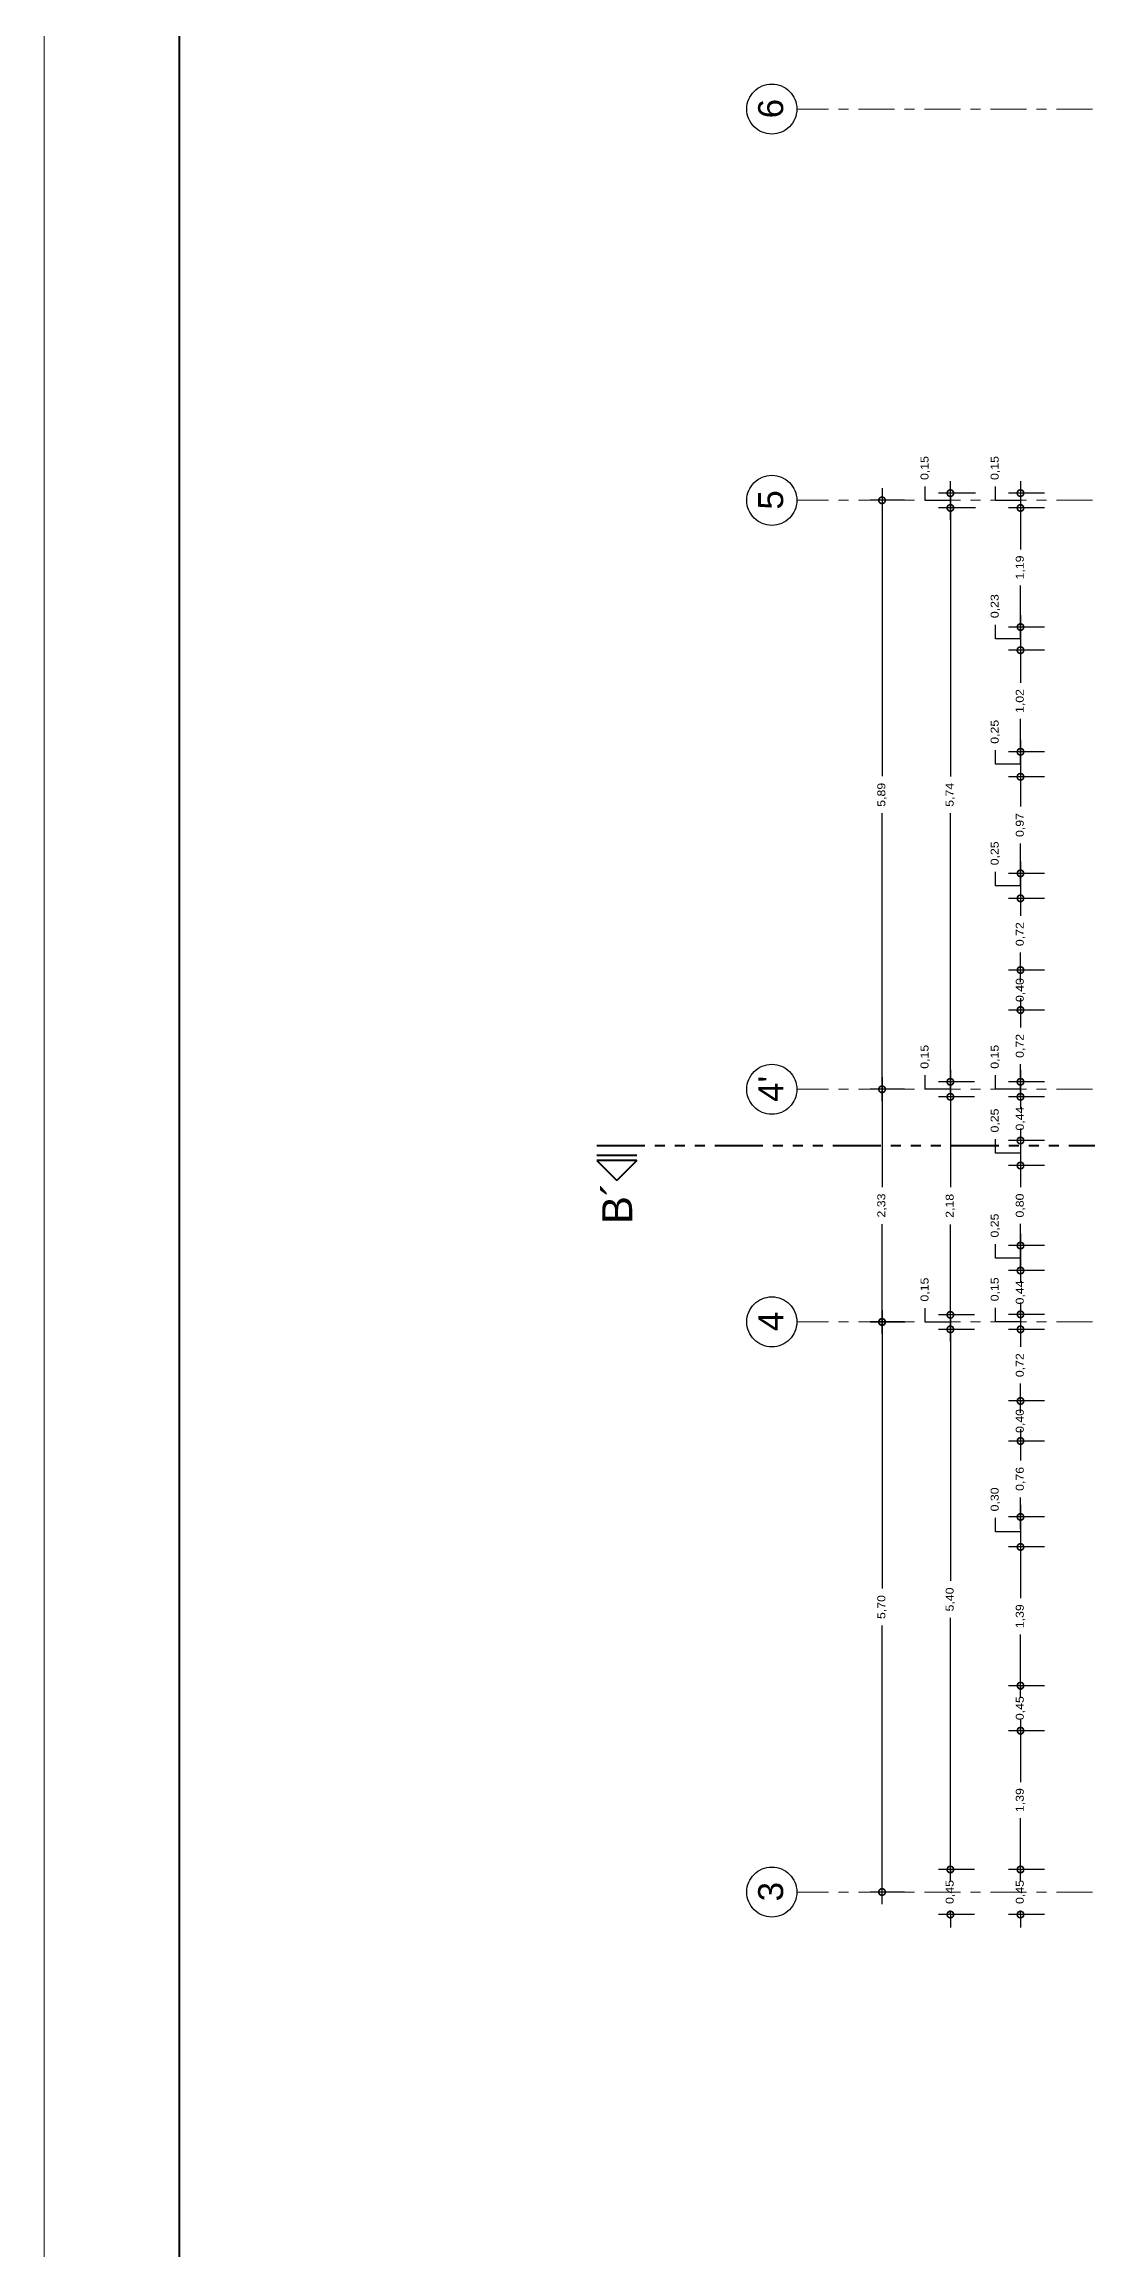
# Model space of a CAD drawing. Header units: millimetres. Extents: x -1459 to -1413, y -119 to 301.
# Drawn here: x -1459.03 to -1448.6, y 44.91 to 66.95 of the extents above; entities that cross this region are included whole.
import ezdxf

# ---------------------------------------------------------------- set-up
doc = ezdxf.new("R2010")
doc.units = ezdxf.units.MM
doc.linetypes.add('ACAD_ISO06W100', pattern=[36, 24, -3, 0, -3, 0, -3, 0, -3])
doc.linetypes.add('ACAD_ISO10W100', pattern=[18, 12, -3, 0, -3])
doc.layers.get('0').update_dxf_attribs({"lineweight": 0})
doc.layers.get('Defpoints').update_dxf_attribs({"lineweight": 5})
for name, color, linetype, lineweight in [('CORTE PLUMA 5', 5, 'Continuous', 40), ('COTAS', 190, 'Continuous', 9), ('EJES', 2, 'ACAD_ISO10W100', 13), ('ROTULO', 7, 'Continuous', 5)]:
    doc.layers.add(name, color=color, linetype=linetype, lineweight=lineweight)
doc.styles.add('ARIAL DERECHO', font='arial.ttf', dxfattribs={"width": 1.1})
doc.styles.add('arial normal', font='arial.ttf', dxfattribs={"height": 0.25})
doc.dimstyles.new('COTAS 50 OK', dxfattribs={"dimtxt": 0.08, "dimasz": 0.13, "dimexe": 0.12, "dimexo": 0.2, "dimgap": 0.07, "dimtad": 0, "dimtih": 1, "dimtoh": 1, "dimzin": 0, "dimtxsty": 'ARIAL DERECHO', "dimblk": 'DOTSMALL', "dimcen": 0.15, "dimdle": 0.12, "dimadec": 0, "dimazin": 0, "dimtfac": 1, "dimtmove": 1, "dimatfit": 3, "dimfxl": 1, "dimtzin": 0, "dimarcsym": 0})

# ---------------------------------------------------------------- blocks, each defined once
blk = doc.blocks.new('_DotSmall')
at = {"color": 0, "linetype": 'ByBlock', "const_width": 0.5}
blk.add_lwpolyline([(-0.0625, 0, 1), (0.0625, 0, 1)], format="xyb", close=True, dxfattribs=at)
blk = doc.blocks.new('*D377')
at = {"layer": 'COTAS', "color": 0, "lineweight": -2}
for p, q in [((-1449.267, 48.7), (-1449.267, 48.83)), ((-1449.028, 48.7), (-1449.387, 48.7)), ((-1449.267, 48.7), (-1449.267, 48.66)), ((-1449.267, 48.25), (-1449.267, 48.291)), ((-1449.028, 48.25), (-1449.387, 48.25)), ((-1449.267, 48.25), (-1449.267, 48.12))]:
    blk.add_line(p, q, dxfattribs=at)
at = {"layer": 'Defpoints', "color": 0}
for p in [(-1448.828, 48.7), (-1449.267, 48.25), (-1448.828, 48.25)]:
    blk.add_point(p, dxfattribs=at)
at = {"layer": 'COTAS', "color": 0, "lineweight": -2, "xscale": 0.13, "yscale": 0.13, "zscale": 0.13}
for p, rotation in [((-1449.267, 48.7), 270), ((-1449.267, 48.25), 90)]:
    blk.add_blockref('_DotSmall', p, dxfattribs=dict(at, rotation=rotation))
at = {"layer": 'COTAS', "color": 0, "insert": (-1449.267, 48.475), "char_height": 0.08, "attachment_point": 5, "rotation": 90, "style": 'ARIAL DERECHO'}
blk.add_mtext('0,45', dxfattribs=at)
blk = doc.blocks.new('*D378')
at = {"layer": 'COTAS', "color": 0, "lineweight": -2}
for p, q in [((-1449.968, 48.7), (-1449.968, 48.83)), ((-1449.728, 48.7), (-1450.088, 48.7)), ((-1449.968, 48.7), (-1449.968, 48.66)), ((-1449.968, 48.25), (-1449.968, 48.291)), ((-1449.728, 48.25), (-1450.088, 48.25)), ((-1449.968, 48.25), (-1449.968, 48.12))]:
    blk.add_line(p, q, dxfattribs=at)
at = {"layer": 'Defpoints', "color": 0}
for p in [(-1449.528, 48.7), (-1449.968, 48.25), (-1449.528, 48.25)]:
    blk.add_point(p, dxfattribs=at)
at = {"layer": 'COTAS', "color": 0, "lineweight": -2, "xscale": 0.13, "yscale": 0.13, "zscale": 0.13}
for p, rotation in [((-1449.968, 48.7), 270), ((-1449.968, 48.25), 90)]:
    blk.add_blockref('_DotSmall', p, dxfattribs=dict(at, rotation=rotation))
at = {"layer": 'COTAS', "color": 0, "insert": (-1449.968, 48.475), "char_height": 0.08, "attachment_point": 5, "rotation": 90, "style": 'ARIAL DERECHO'}
blk.add_mtext('0,45', dxfattribs=at)
blk = doc.blocks.new('*D379')
at = {"layer": 'COTAS', "color": 0, "lineweight": -2}
for p, q in [((-1449.267, 52.345), (-1449.267, 51.805)), ((-1449.518, 52.075), (-1449.518, 52.215)), ((-1449.267, 52.075), (-1449.518, 52.075)), ((-1449.028, 52.225), (-1449.387, 52.225)), ((-1449.028, 51.925), (-1449.387, 51.925))]:
    blk.add_line(p, q, dxfattribs=at)
at = {"layer": 'Defpoints', "color": 0}
for p in [(-1448.828, 52.225), (-1449.267, 51.925), (-1448.828, 51.925)]:
    blk.add_point(p, dxfattribs=at)
at = {"layer": 'COTAS', "color": 0, "lineweight": -2, "xscale": 0.13, "yscale": 0.13, "zscale": 0.13}
for p, rotation in [((-1449.267, 52.225), 90), ((-1449.267, 51.925), 270)]:
    blk.add_blockref('_DotSmall', p, dxfattribs=dict(at, rotation=rotation))
at = {"layer": 'COTAS', "color": 0, "insert": (-1449.518, 52.4), "char_height": 0.08, "attachment_point": 5, "rotation": 90, "style": 'ARIAL DERECHO'}
blk.add_mtext('0,30', dxfattribs=at)
blk = doc.blocks.new('*D380')
at = {"layer": 'COTAS', "color": 0, "lineweight": -2}
for p, q in [((-1449.518, 54.813), (-1449.518, 54.953)), ((-1449.028, 54.938), (-1449.387, 54.938)), ((-1449.267, 55.058), (-1449.267, 54.568)), ((-1449.267, 54.813), (-1449.518, 54.813)), ((-1449.028, 54.688), (-1449.387, 54.688))]:
    blk.add_line(p, q, dxfattribs=at)
at = {"layer": 'Defpoints', "color": 0}
for p in [(-1448.828, 54.938), (-1449.267, 54.688), (-1448.828, 54.688)]:
    blk.add_point(p, dxfattribs=at)
at = {"layer": 'COTAS', "color": 0, "lineweight": -2, "xscale": 0.13, "yscale": 0.13, "zscale": 0.13}
for p, rotation in [((-1449.267, 54.938), 90), ((-1449.267, 54.688), 270)]:
    blk.add_blockref('_DotSmall', p, dxfattribs=dict(at, rotation=rotation))
at = {"layer": 'COTAS', "color": 0, "insert": (-1449.518, 55.138), "char_height": 0.08, "attachment_point": 5, "rotation": 90, "style": 'ARIAL DERECHO'}
blk.add_mtext('0,25', dxfattribs=at)
blk = doc.blocks.new('*D381')
at = {"layer": 'COTAS', "color": 0, "lineweight": -2}
for p, q in [((-1449.518, 55.863), (-1449.518, 56.003)), ((-1449.028, 55.988), (-1449.387, 55.988)), ((-1449.267, 56.108), (-1449.267, 55.618)), ((-1449.267, 55.863), (-1449.518, 55.863)), ((-1449.028, 55.738), (-1449.387, 55.738))]:
    blk.add_line(p, q, dxfattribs=at)
at = {"layer": 'Defpoints', "color": 0}
for p in [(-1448.828, 55.988), (-1449.267, 55.738), (-1448.828, 55.738)]:
    blk.add_point(p, dxfattribs=at)
at = {"layer": 'COTAS', "color": 0, "lineweight": -2, "xscale": 0.13, "yscale": 0.13, "zscale": 0.13}
for p, rotation in [((-1449.267, 55.988), 90), ((-1449.267, 55.738), 270)]:
    blk.add_blockref('_DotSmall', p, dxfattribs=dict(at, rotation=rotation))
at = {"layer": 'COTAS', "color": 0, "insert": (-1449.518, 56.188), "char_height": 0.08, "attachment_point": 5, "rotation": 90, "style": 'ARIAL DERECHO'}
blk.add_mtext('0,25', dxfattribs=at)
blk = doc.blocks.new('*D382')
at = {"layer": 'COTAS', "color": 0, "lineweight": -2}
for p, q in [((-1449.267, 55.858), (-1449.267, 55.522)), ((-1449.028, 55.738), (-1449.387, 55.738)), ((-1449.267, 54.818), (-1449.267, 55.154)), ((-1449.028, 54.938), (-1449.387, 54.938))]:
    blk.add_line(p, q, dxfattribs=at)
at = {"layer": 'Defpoints', "color": 0}
for p in [(-1448.828, 55.738), (-1449.267, 54.938), (-1448.828, 54.938)]:
    blk.add_point(p, dxfattribs=at)
at = {"layer": 'COTAS', "color": 0, "lineweight": -2, "xscale": 0.13, "yscale": 0.13, "zscale": 0.13}
for p, rotation in [((-1449.267, 55.738), 90), ((-1449.267, 54.938), 270)]:
    blk.add_blockref('_DotSmall', p, dxfattribs=dict(at, rotation=rotation))
at = {"layer": 'COTAS', "color": 0, "insert": (-1449.267, 55.338), "char_height": 0.08, "attachment_point": 5, "rotation": 90, "style": 'ARIAL DERECHO'}
blk.add_mtext('0,80', dxfattribs=at)
blk = doc.blocks.new('*D383')
at = {"layer": 'COTAS', "color": 0, "lineweight": -2}
for p, q in [((-1449.518, 54.175), (-1449.518, 54.315)), ((-1449.028, 54.25), (-1449.387, 54.25)), ((-1449.267, 54.37), (-1449.267, 53.98)), ((-1449.267, 54.175), (-1449.518, 54.175)), ((-1449.028, 54.1), (-1449.387, 54.1))]:
    blk.add_line(p, q, dxfattribs=at)
at = {"layer": 'Defpoints', "color": 0}
for p in [(-1448.828, 54.25), (-1449.267, 54.1), (-1448.828, 54.1)]:
    blk.add_point(p, dxfattribs=at)
at = {"layer": 'COTAS', "color": 0, "lineweight": -2, "xscale": 0.13, "yscale": 0.13, "zscale": 0.13}
for p, rotation in [((-1449.267, 54.25), 90), ((-1449.267, 54.1), 270)]:
    blk.add_blockref('_DotSmall', p, dxfattribs=dict(at, rotation=rotation))
at = {"layer": 'COTAS', "color": 0, "insert": (-1449.518, 54.5), "char_height": 0.08, "attachment_point": 5, "rotation": 90, "style": 'ARIAL DERECHO'}
blk.add_mtext('0,15', dxfattribs=at)
blk = doc.blocks.new('*D384')
at = {"layer": 'COTAS', "color": 0, "lineweight": -2}
for p, q in [((-1449.028, 54.688), (-1449.387, 54.688)), ((-1449.267, 54.688), (-1449.267, 54.818)), ((-1449.267, 54.688), (-1449.267, 54.653)), ((-1449.028, 54.25), (-1449.387, 54.25)), ((-1449.267, 54.25), (-1449.267, 54.285)), ((-1449.267, 54.25), (-1449.267, 54.12))]:
    blk.add_line(p, q, dxfattribs=at)
at = {"layer": 'Defpoints', "color": 0}
for p in [(-1448.828, 54.688), (-1449.267, 54.25), (-1448.828, 54.25)]:
    blk.add_point(p, dxfattribs=at)
at = {"layer": 'COTAS', "color": 0, "lineweight": -2, "xscale": 0.13, "yscale": 0.13, "zscale": 0.13}
for p, rotation in [((-1449.267, 54.688), 270), ((-1449.267, 54.25), 90)]:
    blk.add_blockref('_DotSmall', p, dxfattribs=dict(at, rotation=rotation))
at = {"layer": 'COTAS', "color": 0, "insert": (-1449.267, 54.469), "char_height": 0.08, "attachment_point": 5, "rotation": 90, "style": 'ARIAL DERECHO'}
blk.add_mtext('0,44', dxfattribs=at)
blk = doc.blocks.new('*D385')
at = {"layer": 'COTAS', "color": 0, "lineweight": -2}
for p, q in [((-1450.219, 54.173), (-1450.219, 54.313)), ((-1449.728, 54.245), (-1450.088, 54.245)), ((-1449.968, 53.98), (-1449.968, 54.365)), ((-1449.968, 54.173), (-1450.219, 54.173)), ((-1449.728, 54.1), (-1450.088, 54.1))]:
    blk.add_line(p, q, dxfattribs=at)
at = {"layer": 'Defpoints', "color": 0}
for p in [(-1449.968, 54.245), (-1449.528, 54.245), (-1449.528, 54.1)]:
    blk.add_point(p, dxfattribs=at)
at = {"layer": 'COTAS', "color": 0, "lineweight": -2, "xscale": 0.13, "yscale": 0.13, "zscale": 0.13}
for p, rotation in [((-1449.968, 54.245), 90), ((-1449.968, 54.1), 270)]:
    blk.add_blockref('_DotSmall', p, dxfattribs=dict(at, rotation=rotation))
at = {"layer": 'COTAS', "color": 0, "insert": (-1450.219, 54.498), "char_height": 0.08, "attachment_point": 5, "rotation": 90, "style": 'ARIAL DERECHO'}
blk.add_mtext('0,15', dxfattribs=at)
blk = doc.blocks.new('*D386')
at = {"layer": 'COTAS', "color": 0, "lineweight": -2}
for p, q in [((-1449.518, 61.005), (-1449.518, 61.145)), ((-1449.028, 61.121), (-1449.387, 61.121)), ((-1449.267, 61.241), (-1449.267, 60.77)), ((-1449.267, 61.005), (-1449.518, 61.005)), ((-1449.028, 60.89), (-1449.387, 60.89))]:
    blk.add_line(p, q, dxfattribs=at)
at = {"layer": 'Defpoints', "color": 0}
for p in [(-1448.828, 61.121), (-1449.267, 60.89), (-1448.828, 60.89)]:
    blk.add_point(p, dxfattribs=at)
at = {"layer": 'COTAS', "color": 0, "lineweight": -2, "xscale": 0.13, "yscale": 0.13, "zscale": 0.13}
for p, rotation in [((-1449.267, 61.121), 90), ((-1449.267, 60.89), 270)]:
    blk.add_blockref('_DotSmall', p, dxfattribs=dict(at, rotation=rotation))
at = {"layer": 'COTAS', "color": 0, "insert": (-1449.518, 61.33), "char_height": 0.08, "attachment_point": 5, "rotation": 90, "style": 'ARIAL DERECHO'}
blk.add_mtext('0,23', dxfattribs=at)
blk = doc.blocks.new('*D387')
at = {"layer": 'COTAS', "color": 0, "lineweight": -2}
for p, q in [((-1449.518, 58.534), (-1449.518, 58.674)), ((-1449.028, 58.659), (-1449.387, 58.659)), ((-1449.267, 58.779), (-1449.267, 58.289)), ((-1449.267, 58.534), (-1449.518, 58.534)), ((-1449.028, 58.409), (-1449.387, 58.409))]:
    blk.add_line(p, q, dxfattribs=at)
at = {"layer": 'Defpoints', "color": 0}
for p in [(-1448.828, 58.659), (-1449.267, 58.409), (-1448.828, 58.409)]:
    blk.add_point(p, dxfattribs=at)
at = {"layer": 'COTAS', "color": 0, "lineweight": -2, "xscale": 0.13, "yscale": 0.13, "zscale": 0.13}
for p, rotation in [((-1449.267, 58.659), 90), ((-1449.267, 58.409), 270)]:
    blk.add_blockref('_DotSmall', p, dxfattribs=dict(at, rotation=rotation))
at = {"layer": 'COTAS', "color": 0, "insert": (-1449.518, 58.859), "char_height": 0.08, "attachment_point": 5, "rotation": 90, "style": 'ARIAL DERECHO'}
blk.add_mtext('0,25', dxfattribs=at)
blk = doc.blocks.new('*D388')
at = {"layer": 'COTAS', "color": 0, "lineweight": -2}
for p, q in [((-1449.267, 59.994), (-1449.267, 59.504)), ((-1449.518, 59.749), (-1449.518, 59.889)), ((-1449.267, 59.749), (-1449.518, 59.749)), ((-1449.028, 59.874), (-1449.387, 59.874)), ((-1449.028, 59.624), (-1449.387, 59.624))]:
    blk.add_line(p, q, dxfattribs=at)
at = {"layer": 'Defpoints', "color": 0}
for p in [(-1448.828, 59.874), (-1449.267, 59.624), (-1448.828, 59.624)]:
    blk.add_point(p, dxfattribs=at)
at = {"layer": 'COTAS', "color": 0, "lineweight": -2, "xscale": 0.13, "yscale": 0.13, "zscale": 0.13}
for p, rotation in [((-1449.267, 59.874), 90), ((-1449.267, 59.624), 270)]:
    blk.add_blockref('_DotSmall', p, dxfattribs=dict(at, rotation=rotation))
at = {"layer": 'COTAS', "color": 0, "insert": (-1449.518, 60.074), "char_height": 0.08, "attachment_point": 5, "rotation": 90, "style": 'ARIAL DERECHO'}
blk.add_mtext('0,25', dxfattribs=at)
blk = doc.blocks.new('*D389')
at = {"layer": 'COTAS', "color": 0, "lineweight": -2}
for p, q in [((-1449.267, 57.692), (-1449.267, 57.822)), ((-1449.028, 57.692), (-1449.387, 57.692)), ((-1449.267, 57.692), (-1449.267, 57.676)), ((-1449.028, 57.292), (-1449.387, 57.292)), ((-1449.267, 57.292), (-1449.267, 57.308)), ((-1449.267, 57.292), (-1449.267, 57.162))]:
    blk.add_line(p, q, dxfattribs=at)
at = {"layer": 'Defpoints', "color": 0}
for p in [(-1448.828, 57.692), (-1449.267, 57.292), (-1448.828, 57.292)]:
    blk.add_point(p, dxfattribs=at)
at = {"layer": 'COTAS', "color": 0, "lineweight": -2, "xscale": 0.13, "yscale": 0.13, "zscale": 0.13}
for p, rotation in [((-1449.267, 57.692), 270), ((-1449.267, 57.292), 90)]:
    blk.add_blockref('_DotSmall', p, dxfattribs=dict(at, rotation=rotation))
at = {"layer": 'COTAS', "color": 0, "insert": (-1449.267, 57.492), "char_height": 0.08, "attachment_point": 5, "rotation": 90, "style": 'ARIAL DERECHO'}
blk.add_mtext('0,40', dxfattribs=at)
blk = doc.blocks.new('*D390')
at = {"layer": 'COTAS', "color": 0, "lineweight": -2}
for p, q in [((-1449.968, 56.695), (-1449.968, 56.305)), ((-1450.219, 56.5), (-1450.219, 56.64)), ((-1449.968, 56.5), (-1450.219, 56.5)), ((-1449.728, 56.575), (-1450.088, 56.575)), ((-1449.728, 56.425), (-1450.088, 56.425))]:
    blk.add_line(p, q, dxfattribs=at)
at = {"layer": 'Defpoints', "color": 0}
for p in [(-1449.528, 56.575), (-1449.968, 56.425), (-1449.528, 56.425)]:
    blk.add_point(p, dxfattribs=at)
at = {"layer": 'COTAS', "color": 0, "lineweight": -2, "xscale": 0.13, "yscale": 0.13, "zscale": 0.13}
for p, rotation in [((-1449.968, 56.575), 90), ((-1449.968, 56.425), 270)]:
    blk.add_blockref('_DotSmall', p, dxfattribs=dict(at, rotation=rotation))
at = {"layer": 'COTAS', "color": 0, "insert": (-1450.219, 56.825), "char_height": 0.08, "attachment_point": 5, "rotation": 90, "style": 'ARIAL DERECHO'}
blk.add_mtext('0,15', dxfattribs=at)
blk = doc.blocks.new('*D391')
at = {"layer": 'COTAS', "color": 0, "lineweight": -2}
for p, q in [((-1449.267, 56.695), (-1449.267, 56.305)), ((-1449.518, 56.5), (-1449.518, 56.64)), ((-1449.267, 56.5), (-1449.518, 56.5)), ((-1449.028, 56.575), (-1449.387, 56.575)), ((-1449.028, 56.425), (-1449.387, 56.425))]:
    blk.add_line(p, q, dxfattribs=at)
at = {"layer": 'Defpoints', "color": 0}
for p in [(-1448.828, 56.575), (-1449.267, 56.425), (-1448.828, 56.425)]:
    blk.add_point(p, dxfattribs=at)
at = {"layer": 'COTAS', "color": 0, "lineweight": -2, "xscale": 0.13, "yscale": 0.13, "zscale": 0.13}
for p, rotation in [((-1449.267, 56.575), 90), ((-1449.267, 56.425), 270)]:
    blk.add_blockref('_DotSmall', p, dxfattribs=dict(at, rotation=rotation))
at = {"layer": 'COTAS', "color": 0, "insert": (-1449.518, 56.825), "char_height": 0.08, "attachment_point": 5, "rotation": 90, "style": 'ARIAL DERECHO'}
blk.add_mtext('0,15', dxfattribs=at)
blk = doc.blocks.new('*D392')
at = {"layer": 'COTAS', "color": 0, "lineweight": -2}
for p, q in [((-1449.267, 56.425), (-1449.267, 56.555)), ((-1449.028, 56.425), (-1449.387, 56.425)), ((-1449.267, 56.425), (-1449.267, 56.391)), ((-1449.028, 55.988), (-1449.387, 55.988)), ((-1449.267, 55.988), (-1449.267, 56.023)), ((-1449.267, 55.988), (-1449.267, 55.858))]:
    blk.add_line(p, q, dxfattribs=at)
at = {"layer": 'Defpoints', "color": 0}
for p in [(-1448.828, 56.425), (-1449.267, 55.988), (-1448.828, 55.988)]:
    blk.add_point(p, dxfattribs=at)
at = {"layer": 'COTAS', "color": 0, "lineweight": -2, "xscale": 0.13, "yscale": 0.13, "zscale": 0.13}
for p, rotation in [((-1449.267, 56.425), 270), ((-1449.267, 55.988), 90)]:
    blk.add_blockref('_DotSmall', p, dxfattribs=dict(at, rotation=rotation))
at = {"layer": 'COTAS', "color": 0, "insert": (-1449.267, 56.207), "char_height": 0.08, "attachment_point": 5, "rotation": 90, "style": 'ARIAL DERECHO'}
blk.add_mtext('0,44', dxfattribs=at)
blk = doc.blocks.new('*D393')
at = {"layer": 'COTAS', "color": 0, "lineweight": -2}
for p, q in [((-1449.267, 57.412), (-1449.267, 57.118)), ((-1449.028, 57.292), (-1449.387, 57.292)), ((-1449.267, 56.455), (-1449.267, 56.75)), ((-1449.028, 56.575), (-1449.387, 56.575))]:
    blk.add_line(p, q, dxfattribs=at)
at = {"layer": 'Defpoints', "color": 0}
for p in [(-1448.828, 57.292), (-1449.267, 56.575), (-1448.828, 56.575)]:
    blk.add_point(p, dxfattribs=at)
at = {"layer": 'COTAS', "color": 0, "lineweight": -2, "xscale": 0.13, "yscale": 0.13, "zscale": 0.13}
for p, rotation in [((-1449.267, 57.292), 90), ((-1449.267, 56.575), 270)]:
    blk.add_blockref('_DotSmall', p, dxfattribs=dict(at, rotation=rotation))
at = {"layer": 'COTAS', "color": 0, "insert": (-1449.267, 56.934), "char_height": 0.08, "attachment_point": 5, "rotation": 90, "style": 'ARIAL DERECHO'}
blk.add_mtext('0,72', dxfattribs=at)
blk = doc.blocks.new('*D394')
at = {"layer": 'COTAS', "color": 0, "lineweight": -2}
for p, q in [((-1449.267, 58.529), (-1449.267, 58.235)), ((-1449.028, 58.409), (-1449.387, 58.409)), ((-1449.267, 57.572), (-1449.267, 57.867)), ((-1449.028, 57.692), (-1449.387, 57.692))]:
    blk.add_line(p, q, dxfattribs=at)
at = {"layer": 'Defpoints', "color": 0}
for p in [(-1448.828, 58.409), (-1449.267, 57.692), (-1448.828, 57.692)]:
    blk.add_point(p, dxfattribs=at)
at = {"layer": 'COTAS', "color": 0, "lineweight": -2, "xscale": 0.13, "yscale": 0.13, "zscale": 0.13}
for p, rotation in [((-1449.267, 58.409), 90), ((-1449.267, 57.692), 270)]:
    blk.add_blockref('_DotSmall', p, dxfattribs=dict(at, rotation=rotation))
at = {"layer": 'COTAS', "color": 0, "insert": (-1449.267, 58.051), "char_height": 0.08, "attachment_point": 5, "rotation": 90, "style": 'ARIAL DERECHO'}
blk.add_mtext('0,72', dxfattribs=at)
blk = doc.blocks.new('*D395')
at = {"layer": 'COTAS', "color": 0, "lineweight": -2}
for p, q in [((-1449.267, 59.744), (-1449.267, 59.326)), ((-1449.028, 59.624), (-1449.387, 59.624)), ((-1449.267, 58.539), (-1449.267, 58.958)), ((-1449.028, 58.659), (-1449.387, 58.659))]:
    blk.add_line(p, q, dxfattribs=at)
at = {"layer": 'Defpoints', "color": 0}
for p in [(-1448.828, 59.624), (-1449.267, 58.659), (-1448.828, 58.659)]:
    blk.add_point(p, dxfattribs=at)
at = {"layer": 'COTAS', "color": 0, "lineweight": -2, "xscale": 0.13, "yscale": 0.13, "zscale": 0.13}
for p, rotation in [((-1449.267, 59.624), 90), ((-1449.267, 58.659), 270)]:
    blk.add_blockref('_DotSmall', p, dxfattribs=dict(at, rotation=rotation))
at = {"layer": 'COTAS', "color": 0, "insert": (-1449.267, 59.142), "char_height": 0.08, "attachment_point": 5, "rotation": 90, "style": 'ARIAL DERECHO'}
blk.add_mtext('0,97', dxfattribs=at)
blk = doc.blocks.new('*D396')
at = {"layer": 'COTAS', "color": 0, "lineweight": -2}
for p, q in [((-1449.028, 60.89), (-1449.387, 60.89)), ((-1449.267, 61.01), (-1449.267, 60.562)), ((-1449.267, 59.754), (-1449.267, 60.202)), ((-1449.028, 59.874), (-1449.387, 59.874))]:
    blk.add_line(p, q, dxfattribs=at)
at = {"layer": 'Defpoints', "color": 0}
for p in [(-1448.828, 60.89), (-1449.267, 59.874), (-1448.828, 59.874)]:
    blk.add_point(p, dxfattribs=at)
at = {"layer": 'COTAS', "color": 0, "lineweight": -2, "xscale": 0.13, "yscale": 0.13, "zscale": 0.13}
for p, rotation in [((-1449.267, 60.89), 90), ((-1449.267, 59.874), 270)]:
    blk.add_blockref('_DotSmall', p, dxfattribs=dict(at, rotation=rotation))
at = {"layer": 'COTAS', "color": 0, "insert": (-1449.267, 60.382), "char_height": 0.08, "attachment_point": 5, "rotation": 90, "style": 'ARIAL DERECHO'}
blk.add_mtext('1,02', dxfattribs=at)
blk = doc.blocks.new('*D397')
at = {"layer": 'COTAS', "color": 0, "lineweight": -2}
for p, q in [((-1449.518, 62.386), (-1449.518, 62.526)), ((-1449.267, 62.386), (-1449.518, 62.386)), ((-1449.028, 62.46), (-1449.387, 62.46)), ((-1449.267, 62.58), (-1449.267, 62.192)), ((-1449.028, 62.312), (-1449.387, 62.312))]:
    blk.add_line(p, q, dxfattribs=at)
at = {"layer": 'Defpoints', "color": 0}
for p in [(-1448.828, 62.46), (-1449.267, 62.312), (-1448.828, 62.312)]:
    blk.add_point(p, dxfattribs=at)
at = {"layer": 'COTAS', "color": 0, "lineweight": -2, "xscale": 0.13, "yscale": 0.13, "zscale": 0.13}
for p, rotation in [((-1449.267, 62.46), 90), ((-1449.267, 62.312), 270)]:
    blk.add_blockref('_DotSmall', p, dxfattribs=dict(at, rotation=rotation))
at = {"layer": 'COTAS', "color": 0, "insert": (-1449.518, 62.711), "char_height": 0.08, "attachment_point": 5, "rotation": 90, "style": 'ARIAL DERECHO'}
blk.add_mtext('0,15', dxfattribs=at)
blk = doc.blocks.new('*D398')
at = {"layer": 'COTAS', "color": 0, "lineweight": -2}
for p, q in [((-1450.219, 62.386), (-1450.219, 62.526)), ((-1449.968, 62.386), (-1450.219, 62.386)), ((-1449.718, 62.46), (-1450.088, 62.46)), ((-1449.968, 62.192), (-1449.968, 62.58)), ((-1449.718, 62.312), (-1450.088, 62.312))]:
    blk.add_line(p, q, dxfattribs=at)
at = {"layer": 'Defpoints', "color": 0}
for p in [(-1449.968, 62.46), (-1449.518, 62.46), (-1449.518, 62.312)]:
    blk.add_point(p, dxfattribs=at)
at = {"layer": 'COTAS', "color": 0, "lineweight": -2, "xscale": 0.13, "yscale": 0.13, "zscale": 0.13}
for p, rotation in [((-1449.968, 62.46), 90), ((-1449.968, 62.312), 270)]:
    blk.add_blockref('_DotSmall', p, dxfattribs=dict(at, rotation=rotation))
at = {"layer": 'COTAS', "color": 0, "insert": (-1450.219, 62.711), "char_height": 0.08, "attachment_point": 5, "rotation": 90, "style": 'ARIAL DERECHO'}
blk.add_mtext('0,15', dxfattribs=at)
blk = doc.blocks.new('*D399')
at = {"layer": 'COTAS', "color": 0, "lineweight": -2}
for p, q in [((-1449.267, 62.432), (-1449.267, 61.897)), ((-1449.028, 62.312), (-1449.387, 62.312)), ((-1449.267, 61.001), (-1449.267, 61.536)), ((-1449.028, 61.121), (-1449.387, 61.121))]:
    blk.add_line(p, q, dxfattribs=at)
at = {"layer": 'Defpoints', "color": 0}
for p in [(-1448.828, 62.312), (-1449.267, 61.121), (-1448.828, 61.121)]:
    blk.add_point(p, dxfattribs=at)
at = {"layer": 'COTAS', "color": 0, "lineweight": -2, "xscale": 0.13, "yscale": 0.13, "zscale": 0.13}
for p, rotation in [((-1449.267, 62.312), 90), ((-1449.267, 61.121), 270)]:
    blk.add_blockref('_DotSmall', p, dxfattribs=dict(at, rotation=rotation))
at = {"layer": 'COTAS', "color": 0, "insert": (-1449.267, 61.717), "char_height": 0.08, "attachment_point": 5, "rotation": 90, "style": 'ARIAL DERECHO'}
blk.add_mtext('1,19', dxfattribs=at)
blk = doc.blocks.new('*D400')
at = {"layer": 'COTAS', "color": 0, "lineweight": -2}
for p, q in [((-1449.728, 54.1), (-1450.088, 54.1)), ((-1449.968, 54.22), (-1449.968, 51.585)), ((-1449.968, 48.58), (-1449.968, 51.216)), ((-1449.728, 48.7), (-1450.088, 48.7))]:
    blk.add_line(p, q, dxfattribs=at)
at = {"layer": 'Defpoints', "color": 0}
for p in [(-1449.968, 54.1), (-1449.528, 54.1), (-1449.528, 48.7)]:
    blk.add_point(p, dxfattribs=at)
at = {"layer": 'COTAS', "color": 0, "lineweight": -2, "xscale": 0.13, "yscale": 0.13, "zscale": 0.13}
for p, rotation in [((-1449.968, 54.1), 90), ((-1449.968, 48.7), 270)]:
    blk.add_blockref('_DotSmall', p, dxfattribs=dict(at, rotation=rotation))
at = {"layer": 'COTAS', "color": 0, "insert": (-1449.968, 51.4), "char_height": 0.08, "attachment_point": 5, "rotation": 90, "style": 'ARIAL DERECHO'}
blk.add_mtext('5,40', dxfattribs=at)
blk = doc.blocks.new('*D401')
at = {"layer": 'COTAS', "color": 0, "lineweight": -2}
for p, q in [((-1449.968, 56.545), (-1449.968, 55.521)), ((-1449.728, 56.425), (-1450.088, 56.425)), ((-1449.968, 54.125), (-1449.968, 55.15)), ((-1449.728, 54.245), (-1450.088, 54.245))]:
    blk.add_line(p, q, dxfattribs=at)
at = {"layer": 'Defpoints', "color": 0}
for p in [(-1449.528, 56.425), (-1449.968, 54.245), (-1449.528, 54.245)]:
    blk.add_point(p, dxfattribs=at)
at = {"layer": 'COTAS', "color": 0, "lineweight": -2, "xscale": 0.13, "yscale": 0.13, "zscale": 0.13}
for p, rotation in [((-1449.968, 56.425), 90), ((-1449.968, 54.245), 270)]:
    blk.add_blockref('_DotSmall', p, dxfattribs=dict(at, rotation=rotation))
at = {"layer": 'COTAS', "color": 0, "insert": (-1449.968, 55.335), "char_height": 0.08, "attachment_point": 5, "rotation": 90, "style": 'ARIAL DERECHO'}
blk.add_mtext('2,18', dxfattribs=at)
blk = doc.blocks.new('*D402')
at = {"layer": 'COTAS', "color": 0, "lineweight": -2}
for p, q in [((-1449.968, 62.432), (-1449.968, 59.628)), ((-1449.718, 62.312), (-1450.088, 62.312)), ((-1449.968, 56.455), (-1449.968, 59.26)), ((-1449.728, 56.575), (-1450.088, 56.575))]:
    blk.add_line(p, q, dxfattribs=at)
at = {"layer": 'Defpoints', "color": 0}
for p in [(-1449.518, 62.312), (-1449.968, 56.575), (-1449.528, 56.575)]:
    blk.add_point(p, dxfattribs=at)
at = {"layer": 'COTAS', "color": 0, "lineweight": -2, "xscale": 0.13, "yscale": 0.13, "zscale": 0.13}
for p, rotation in [((-1449.968, 62.312), 90), ((-1449.968, 56.575), 270)]:
    blk.add_blockref('_DotSmall', p, dxfattribs=dict(at, rotation=rotation))
at = {"layer": 'COTAS', "color": 0, "insert": (-1449.968, 59.444), "char_height": 0.08, "attachment_point": 5, "rotation": 90, "style": 'ARIAL DERECHO'}
blk.add_mtext('5,74', dxfattribs=at)
blk = doc.blocks.new('*D449')
at = {"layer": 'COTAS', "color": 0, "lineweight": -2}
for p, q in [((-1450.651, 54.293), (-1450.651, 51.508)), ((-1450.419, 54.173), (-1450.771, 54.173)), ((-1450.651, 48.355), (-1450.651, 51.14)), ((-1450.428, 48.475), (-1450.771, 48.475))]:
    blk.add_line(p, q, dxfattribs=at)
at = {"layer": 'Defpoints', "color": 0}
for p in [(-1450.651, 54.173), (-1450.219, 54.173), (-1450.228, 48.475)]:
    blk.add_point(p, dxfattribs=at)
at = {"layer": 'COTAS', "color": 0, "lineweight": -2, "xscale": 0.13, "yscale": 0.13, "zscale": 0.13}
for p, rotation in [((-1450.651, 54.173), 90), ((-1450.651, 48.475), 270)]:
    blk.add_blockref('_DotSmall', p, dxfattribs=dict(at, rotation=rotation))
at = {"layer": 'COTAS', "color": 0, "insert": (-1450.651, 51.324), "char_height": 0.08, "attachment_point": 5, "rotation": 90, "style": 'ARIAL DERECHO'}
blk.add_mtext('5,70', dxfattribs=at)
blk = doc.blocks.new('*D450')
at = {"layer": 'COTAS', "color": 0, "lineweight": -2}
for p, q in [((-1450.428, 56.5), (-1450.771, 56.5)), ((-1450.651, 56.62), (-1450.651, 55.523)), ((-1450.651, 54.055), (-1450.651, 55.153)), ((-1450.428, 54.175), (-1450.771, 54.175))]:
    blk.add_line(p, q, dxfattribs=at)
at = {"layer": 'Defpoints', "color": 0}
for p in [(-1450.651, 56.5), (-1450.228, 56.5), (-1450.228, 54.175)]:
    blk.add_point(p, dxfattribs=at)
at = {"layer": 'COTAS', "color": 0, "lineweight": -2, "xscale": 0.13, "yscale": 0.13, "zscale": 0.13}
for p, rotation in [((-1450.651, 56.5), 90), ((-1450.651, 54.175), 270)]:
    blk.add_blockref('_DotSmall', p, dxfattribs=dict(at, rotation=rotation))
at = {"layer": 'COTAS', "color": 0, "insert": (-1450.651, 55.338), "char_height": 0.08, "attachment_point": 5, "rotation": 90, "style": 'ARIAL DERECHO'}
blk.add_mtext('2,33', dxfattribs=at)
blk = doc.blocks.new('*D451')
at = {"layer": 'COTAS', "color": 0, "lineweight": -2}
for p, q in [((-1450.428, 62.388), (-1450.771, 62.388)), ((-1450.651, 62.508), (-1450.651, 59.629)), ((-1450.651, 56.38), (-1450.651, 59.26)), ((-1450.428, 56.5), (-1450.771, 56.5))]:
    blk.add_line(p, q, dxfattribs=at)
at = {"layer": 'Defpoints', "color": 0}
for p in [(-1450.651, 62.388), (-1450.228, 62.388), (-1450.228, 56.5)]:
    blk.add_point(p, dxfattribs=at)
at = {"layer": 'COTAS', "color": 0, "lineweight": -2, "xscale": 0.13, "yscale": 0.13, "zscale": 0.13}
for p, rotation in [((-1450.651, 62.388), 90), ((-1450.651, 56.5), 270)]:
    blk.add_blockref('_DotSmall', p, dxfattribs=dict(at, rotation=rotation))
at = {"layer": 'COTAS', "color": 0, "insert": (-1450.651, 59.444), "char_height": 0.08, "attachment_point": 5, "rotation": 90, "style": 'ARIAL DERECHO'}
blk.add_mtext('5,89', dxfattribs=at)
blk = doc.blocks.new('*D569')
at = {"layer": 'COTAS', "color": 0, "lineweight": -2}
for p, q in [((-1449.028, 50.538), (-1449.387, 50.538)), ((-1449.267, 50.538), (-1449.267, 50.668)), ((-1449.267, 50.538), (-1449.267, 50.498)), ((-1449.028, 50.088), (-1449.387, 50.088)), ((-1449.267, 50.088), (-1449.267, 50.128)), ((-1449.267, 50.088), (-1449.267, 49.958))]:
    blk.add_line(p, q, dxfattribs=at)
at = {"layer": 'Defpoints', "color": 0}
for p in [(-1448.828, 50.538), (-1449.267, 50.088), (-1448.828, 50.088)]:
    blk.add_point(p, dxfattribs=at)
at = {"layer": 'COTAS', "color": 0, "lineweight": -2, "xscale": 0.13, "yscale": 0.13, "zscale": 0.13}
for p, rotation in [((-1449.267, 50.538), 270), ((-1449.267, 50.088), 90)]:
    blk.add_blockref('_DotSmall', p, dxfattribs=dict(at, rotation=rotation))
at = {"layer": 'COTAS', "color": 0, "insert": (-1449.267, 50.313), "char_height": 0.08, "attachment_point": 5, "rotation": 90, "style": 'ARIAL DERECHO'}
blk.add_mtext('0,45', dxfattribs=at)
blk = doc.blocks.new('*D570')
at = {"layer": 'COTAS', "color": 0, "lineweight": -2}
for p, q in [((-1449.267, 52.045), (-1449.267, 51.412)), ((-1449.028, 51.925), (-1449.387, 51.925)), ((-1449.267, 50.418), (-1449.267, 51.051)), ((-1449.028, 50.538), (-1449.387, 50.538))]:
    blk.add_line(p, q, dxfattribs=at)
at = {"layer": 'Defpoints', "color": 0}
for p in [(-1449.267, 51.925), (-1448.828, 51.925), (-1448.828, 50.538)]:
    blk.add_point(p, dxfattribs=at)
at = {"layer": 'COTAS', "color": 0, "lineweight": -2, "xscale": 0.13, "yscale": 0.13, "zscale": 0.13}
for p, rotation in [((-1449.267, 51.925), 90), ((-1449.267, 50.538), 270)]:
    blk.add_blockref('_DotSmall', p, dxfattribs=dict(at, rotation=rotation))
at = {"layer": 'COTAS', "color": 0, "insert": (-1449.267, 51.232), "char_height": 0.08, "attachment_point": 5, "rotation": 90, "style": 'ARIAL DERECHO'}
blk.add_mtext('1,39', dxfattribs=at)
blk = doc.blocks.new('*D571')
at = {"layer": 'COTAS', "color": 0, "lineweight": -2}
for p, q in [((-1449.028, 50.088), (-1449.387, 50.088)), ((-1449.267, 50.208), (-1449.267, 49.574)), ((-1449.267, 48.58), (-1449.267, 49.214)), ((-1449.028, 48.7), (-1449.387, 48.7))]:
    blk.add_line(p, q, dxfattribs=at)
at = {"layer": 'Defpoints', "color": 0}
for p in [(-1448.828, 50.088), (-1449.267, 48.7), (-1448.828, 48.7)]:
    blk.add_point(p, dxfattribs=at)
at = {"layer": 'COTAS', "color": 0, "lineweight": -2, "xscale": 0.13, "yscale": 0.13, "zscale": 0.13}
for p, rotation in [((-1449.267, 50.088), 90), ((-1449.267, 48.7), 270)]:
    blk.add_blockref('_DotSmall', p, dxfattribs=dict(at, rotation=rotation))
at = {"layer": 'COTAS', "color": 0, "insert": (-1449.267, 49.394), "char_height": 0.08, "attachment_point": 5, "rotation": 90, "style": 'ARIAL DERECHO'}
blk.add_mtext('1,39', dxfattribs=at)
blk = doc.blocks.new('*D572')
at = {"layer": 'COTAS', "color": 0, "lineweight": -2}
for p, q in [((-1449.028, 53.384), (-1449.387, 53.384)), ((-1449.267, 53.384), (-1449.267, 53.514)), ((-1449.267, 53.384), (-1449.267, 53.368)), ((-1449.028, 52.984), (-1449.387, 52.984)), ((-1449.267, 52.984), (-1449.267, 52.999)), ((-1449.267, 52.984), (-1449.267, 52.854))]:
    blk.add_line(p, q, dxfattribs=at)
at = {"layer": 'Defpoints', "color": 0}
for p in [(-1448.828, 53.384), (-1449.267, 52.984), (-1448.828, 52.984)]:
    blk.add_point(p, dxfattribs=at)
at = {"layer": 'COTAS', "color": 0, "lineweight": -2, "xscale": 0.13, "yscale": 0.13, "zscale": 0.13}
for p, rotation in [((-1449.267, 53.384), 270), ((-1449.267, 52.984), 90)]:
    blk.add_blockref('_DotSmall', p, dxfattribs=dict(at, rotation=rotation))
at = {"layer": 'COTAS', "color": 0, "insert": (-1449.267, 53.184), "char_height": 0.08, "attachment_point": 5, "rotation": 90, "style": 'ARIAL DERECHO'}
blk.add_mtext('0,40', dxfattribs=at)
blk = doc.blocks.new('*D573')
at = {"layer": 'COTAS', "color": 0, "lineweight": -2}
for p, q in [((-1449.028, 52.984), (-1449.387, 52.984)), ((-1449.267, 53.104), (-1449.267, 52.789)), ((-1449.267, 52.105), (-1449.267, 52.42)), ((-1449.028, 52.225), (-1449.387, 52.225))]:
    blk.add_line(p, q, dxfattribs=at)
at = {"layer": 'Defpoints', "color": 0}
for p in [(-1449.267, 52.984), (-1448.828, 52.984), (-1448.828, 52.225)]:
    blk.add_point(p, dxfattribs=at)
at = {"layer": 'COTAS', "color": 0, "lineweight": -2, "xscale": 0.13, "yscale": 0.13, "zscale": 0.13}
for p, rotation in [((-1449.267, 52.984), 90), ((-1449.267, 52.225), 270)]:
    blk.add_blockref('_DotSmall', p, dxfattribs=dict(at, rotation=rotation))
at = {"layer": 'COTAS', "color": 0, "insert": (-1449.267, 52.605), "char_height": 0.08, "attachment_point": 5, "rotation": 90, "style": 'ARIAL DERECHO'}
blk.add_mtext('0,76', dxfattribs=at)
blk = doc.blocks.new('*D574')
at = {"layer": 'COTAS', "color": 0, "lineweight": -2}
for p, q in [((-1449.028, 54.1), (-1449.387, 54.1)), ((-1449.267, 54.22), (-1449.267, 53.926)), ((-1449.028, 53.384), (-1449.387, 53.384)), ((-1449.267, 53.264), (-1449.267, 53.558))]:
    blk.add_line(p, q, dxfattribs=at)
at = {"layer": 'Defpoints', "color": 0}
for p in [(-1449.267, 54.1), (-1448.828, 54.1), (-1448.828, 53.384)]:
    blk.add_point(p, dxfattribs=at)
at = {"layer": 'COTAS', "color": 0, "lineweight": -2, "xscale": 0.13, "yscale": 0.13, "zscale": 0.13}
for p, rotation in [((-1449.267, 54.1), 90), ((-1449.267, 53.384), 270)]:
    blk.add_blockref('_DotSmall', p, dxfattribs=dict(at, rotation=rotation))
at = {"layer": 'COTAS', "color": 0, "insert": (-1449.267, 53.742), "char_height": 0.08, "attachment_point": 5, "rotation": 90, "style": 'ARIAL DERECHO'}
blk.add_mtext('0,72', dxfattribs=at)

msp = doc.modelspace()

# ---------------------------------------------------------------- linework, layer by layer
at = {"layer": 'CORTE PLUMA 5', "linetype": 'ACAD_ISO06W100', "lineweight": 40, "ltscale": 0.02}
for p, q in [((-1453.503, 55.938), (-1425.428, 55.938)), ((-1453.503, 55.788), (-1453.303, 55.588)), ((-1453.103, 55.788), (-1453.303, 55.588))]:
    msp.add_line(p, q, dxfattribs=at)
for points in [[(-1453.103, 55.838), (-1453.503, 55.838)], [(-1453.103, 55.788), (-1453.503, 55.788)]]:
    msp.add_lwpolyline(points, dxfattribs=at)
at = {"layer": 'EJES', "ltscale": 0.03}
for p, q in [((-1427.428, 66.3), (-1451.503, 66.3)), ((-1427.428, 62.388), (-1451.503, 62.388)), ((-1427.428, 56.5), (-1451.503, 56.5)), ((-1427.428, 54.175), (-1451.503, 54.175)), ((-1427.428, 48.475), (-1451.503, 48.475))]:
    msp.add_line(p, q, dxfattribs=at)
at = {"layer": 'EJES', "lineweight": 30}
for centre in [(-1451.753, 66.3), (-1451.753, 62.388), (-1451.753, 56.5), (-1451.753, 54.175), (-1451.753, 48.475)]:
    msp.add_circle(centre, 0.25, dxfattribs=at)
at = {"layer": 'ROTULO'}
msp.add_lwpolyline([(-1413.278, 23.214), (-1413.278, 87.714), (-1459.028, 87.714), (-1459.028, 23.214)], close=True, dxfattribs=at)
at = {"layer": 'ROTULO', "lineweight": 40}
msp.add_lwpolyline([(-1414.628, 24.564), (-1414.628, 86.364), (-1457.678, 86.364), (-1457.678, 24.564)], close=True, dxfattribs=at)

# ---------------------------------------------------------------- texts
at = {"layer": 'CORTE PLUMA 5', "linetype": 'ACAD_ISO06W100', "lineweight": 40, "ltscale": 0.02, "insert": (-1453.299, 55.362), "char_height": 0.3, "width": 0.309, "attachment_point": 5, "rotation": 90, "style": 'arial normal'}
msp.add_mtext('B´', dxfattribs=at)
at = {"layer": 'EJES', "linetype": 'Continuous', "char_height": 0.25, "width": 0.309, "attachment_point": 5, "rotation": 90, "style": 'arial normal'}
for s, insert in [('6', (-1451.763, 66.304)), ('5', (-1451.763, 62.392)), ("4'", (-1451.763, 56.504)), ('4', (-1451.763, 54.179)), ('3', (-1451.763, 48.479))]:
    msp.add_mtext(s, dxfattribs=dict(at, insert=insert))

# ---------------------------------------------------------------- dimensions: what is measured, and where the dimension line sits
at = {"layer": 'COTAS'}
for base, p1, p2, picture, middle in [((-1449.968, 62.46), (-1449.518, 62.312), (-1449.518, 62.46), '*D398', (-1450.219, 62.596)), ((-1450.651, 62.388), (-1450.228, 56.5), (-1450.228, 62.388), '*D451', (-1450.651, 59.444)), ((-1449.968, 56.575), (-1449.518, 62.312), (-1449.528, 56.575), '*D402', (-1449.968, 59.444)), ((-1449.267, 61.121), (-1448.828, 62.312), (-1448.828, 61.121), '*D399', (-1449.267, 61.717)), ((-1449.267, 59.874), (-1448.828, 60.89), (-1448.828, 59.874), '*D396', (-1449.267, 60.382)), ((-1449.267, 59.624), (-1448.828, 59.874), (-1448.828, 59.624), '*D388', (-1449.518, 59.959)), ((-1449.2673, 58.6592), (-1448.828, 59.6245), (-1448.828, 58.6592), '*D395', (-1449.2673, 59.1418)), ((-1449.267, 58.409), (-1448.828, 58.659), (-1448.828, 58.409), '*D387', (-1449.518, 58.744)), ((-1449.267, 57.692), (-1448.828, 58.409), (-1448.828, 57.692), '*D394', (-1449.267, 58.051)), ((-1449.267, 57.292), (-1448.828, 57.692), (-1448.828, 57.292), '*D389', (-1449.267, 57.492)), ((-1449.267, 56.575), (-1448.828, 57.292), (-1448.828, 56.575), '*D393', (-1449.267, 56.934)), ((-1449.968, 56.425), (-1449.528, 56.575), (-1449.528, 56.425), '*D390', (-1450.219, 56.71)), ((-1449.267, 56.425), (-1448.828, 56.575), (-1448.828, 56.425), '*D391', (-1449.518, 56.71)), ((-1450.65141, 56.5005), (-1450.22804, 54.17548), (-1450.22804, 56.5005), '*D450', (-1450.65141, 55.33799)), ((-1449.968, 54.245), (-1449.528, 56.425), (-1449.528, 54.245), '*D401', (-1449.968, 55.335)), ((-1449.267, 55.738), (-1448.828, 55.988), (-1448.828, 55.738), '*D381', (-1449.518, 56.073)), ((-1449.267, 54.938), (-1448.828, 55.738), (-1448.828, 54.938), '*D382', (-1449.267, 55.338)), ((-1449.267, 54.688), (-1448.828, 54.938), (-1448.828, 54.688), '*D380', (-1449.518, 55.023)), ((-1449.267, 54.25), (-1448.828, 54.688), (-1448.828, 54.25), '*D384', (-1449.267, 54.469)), ((-1449.968027145, 54.245479446), (-1449.528038982, 54.100479446), (-1449.528038982, 54.245479446), '*D385', (-1450.219179941, 54.382979446)), ((-1449.267, 54.1), (-1448.828, 54.25), (-1448.828, 54.1), '*D383', (-1449.518, 54.385)), ((-1450.651, 54.173), (-1450.228, 48.475), (-1450.219, 54.173), '*D449', (-1450.651, 51.324)), ((-1449.968, 54.1), (-1449.528, 48.7), (-1449.528, 54.1), '*D400', (-1449.968, 51.4)), ((-1449.267, 52.984), (-1448.828, 53.384), (-1448.828, 52.984), '*D572', (-1449.267, 53.184)), ((-1449.267, 52.984), (-1448.828, 52.225), (-1448.828, 52.984), '*D573', (-1449.267, 52.605)), ((-1449.267, 51.925), (-1448.828, 52.225), (-1448.828, 51.925), '*D379', (-1449.518, 52.285)), ((-1449.267, 51.925), (-1448.828, 50.538), (-1448.828, 51.925), '*D570', (-1449.267, 51.232)), ((-1449.267, 50.088), (-1448.828, 50.538), (-1448.828, 50.088), '*D569', (-1449.267, 50.313)), ((-1449.267, 48.7), (-1448.828, 50.088), (-1448.828, 48.7), '*D571', (-1449.267, 49.394)), ((-1449.267, 48.25), (-1448.828, 48.7), (-1448.828, 48.25), '*D377', (-1449.267, 48.475))]:
    dim = msp.add_linear_dim(base=base, p1=p1, p2=p2, angle=90, dimstyle='COTAS 50 OK', dxfattribs=at)
    dim.commit()
    dim.dimension.update_dxf_attribs({"geometry": picture, "text_midpoint": middle})
for p1, p2, distance, picture, middle in [((-1448.828, 62.46), (-1448.828, 62.312), -0.439, '*D397', (-1449.518, 62.596)), ((-1448.828, 61.121), (-1448.828, 60.89), -0.439, '*D386', (-1449.518, 61.215)), ((-1448.828, 56.425), (-1448.828, 55.988), -0.439, '*D392', (-1449.267, 56.207)), ((-1448.828, 53.384), (-1448.828, 54.1), 0.439, '*D574', (-1449.267, 53.742)), ((-1449.528, 48.7), (-1449.528, 48.25), -0.44, '*D378', (-1449.968, 48.475))]:
    dim = msp.add_aligned_dim(p1=p1, p2=p2, distance=distance, dimstyle='COTAS 50 OK', dxfattribs=at)
    dim.commit()
    dim.dimension.update_dxf_attribs({"geometry": picture, "text_midpoint": middle})

doc.saveas('drawing.dxf')
